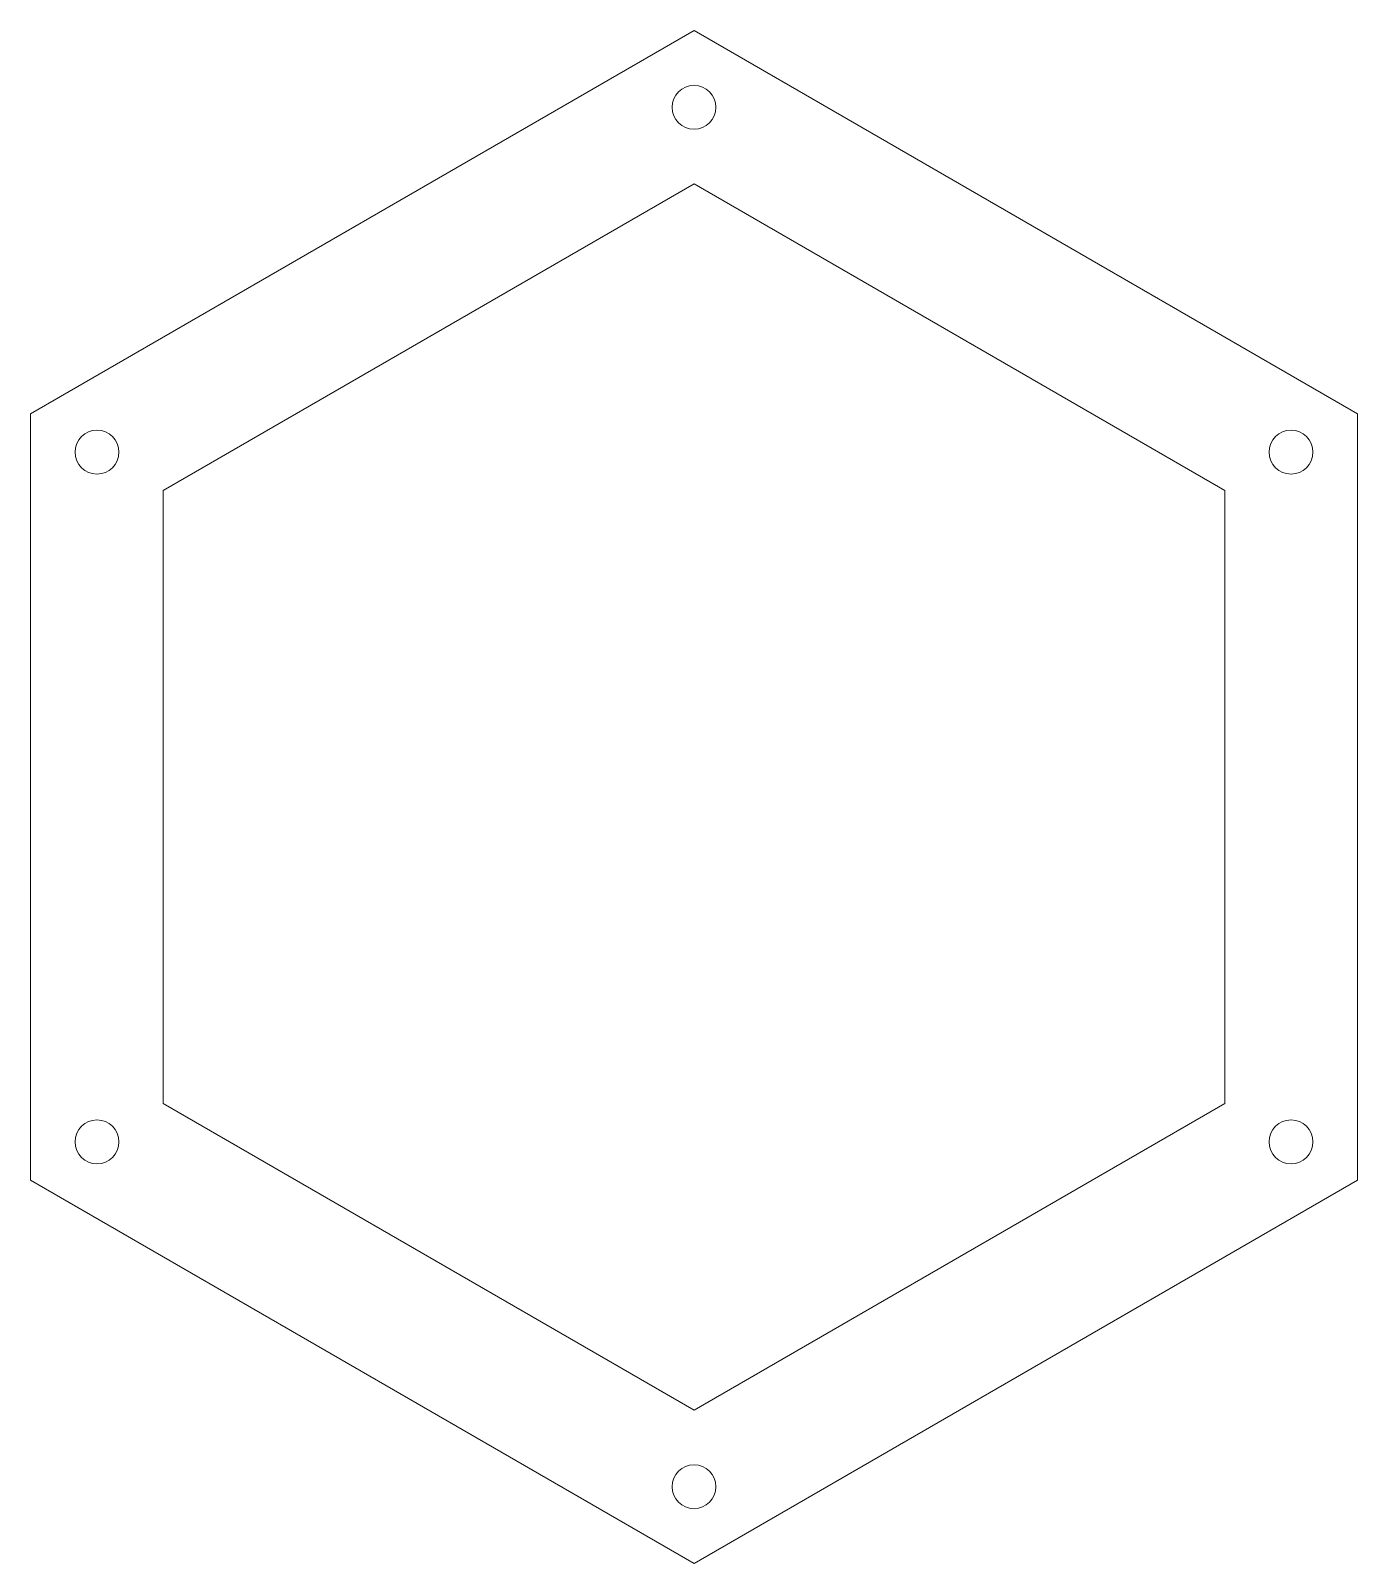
# Model space of a CAD drawing. Header units: inches. Extents: x -1.3 to 1.3, y -1.5 to 1.5.
import ezdxf

# ---------------------------------------------------------------- set-up
doc = ezdxf.new("R2010")
doc.units = ezdxf.units.IN
doc.header["$MEASUREMENT"] = 0

msp = doc.modelspace()

# ---------------------------------------------------------------- linework, layer by layer
at = {"color": 1, "linetype": 'Continuous', "lineweight": 5}
for p, q in [((0, 1.5), (-1.299, 0.75)), ((1.299, 0.75), (0, 1.5)), ((0, 1.2), (-1.0392, 0.6)), ((1.0392, 0.6), (0, 1.2)), ((1.299, -0.75), (1.299, 0.75)), ((-1.299, 0.75), (-1.299, -0.75)), ((1.0392, -0.6), (1.0392, 0.6)), ((-1.0392, 0.6), (-1.0392, -0.6)), ((-1.0392, -0.6), (0, -1.2)), ((0, -1.2), (1.0392, -0.6)), ((0, -1.5), (1.299, -0.75)), ((-1.299, -0.75), (0, -1.5))]:
    msp.add_line(p, q, dxfattribs=at)
for centre in [(0, 1.35), (-1.1691, 0.675), (1.1691, 0.675), (-1.1691, -0.675), (1.1691, -0.675), (0, -1.35)]:
    msp.add_circle(centre, 0.043, dxfattribs=at)

doc.saveas('drawing.dxf')
